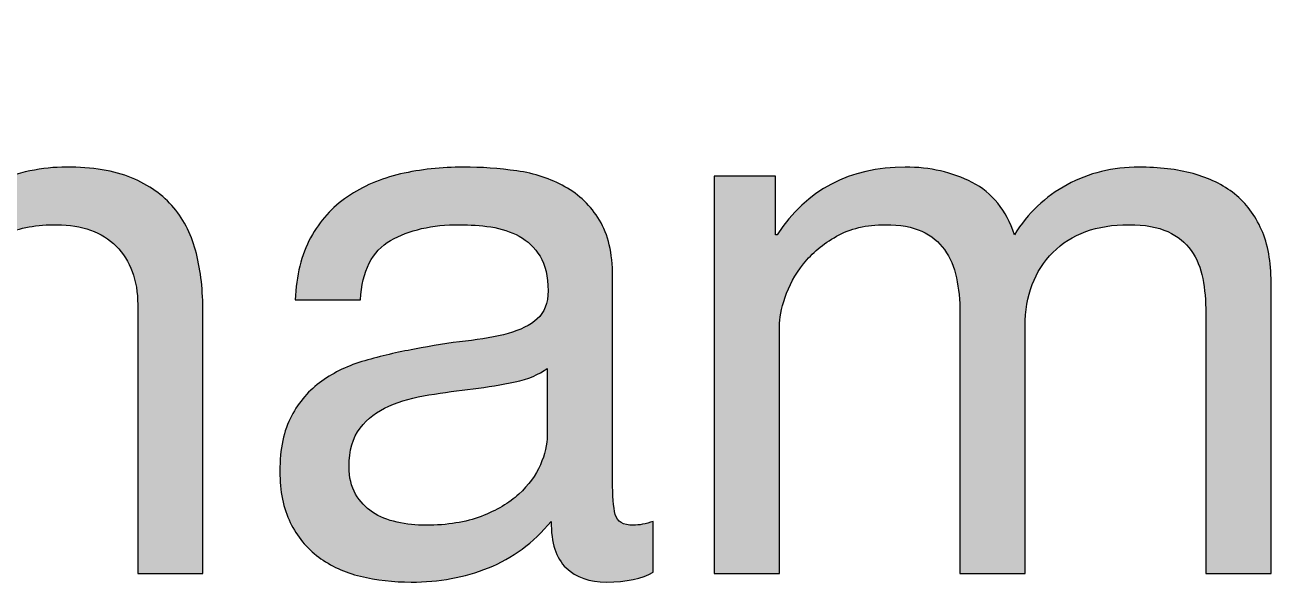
# Paper-space layout 'A2 (portrait)' of a CAD drawing. Extents: x 0 to 396, y 0 to 564.
# Drawn here: x 282.209 to 286.886, y 41.415 to 43.506 of the extents above; entities that cross this region are included whole.
import ezdxf
from ezdxf.enums import TextEntityAlignment as Align

# ---------------------------------------------------------------- set-up
doc = ezdxf.new("R2010")
doc.units = 0
doc.layers.get('0').update_dxf_attribs({"linetype": 'CONTINUOUS'})
doc.layers.get('Defpoints').update_dxf_attribs({"linetype": 'CONTINUOUS'})
doc.layers.add('JPP_Mask', color=7, linetype='CONTINUOUS')
doc.styles.add('JPP', font='arial.ttf')

# ---------------------------------------------------------------- blocks, each defined once
blk = doc.blocks.new('A2mask (portrait)')
at = {"true_color": 0x004a91}
h = blk.add_hatch(color=154, dxfattribs=at)
edge = h.paths.add_edge_path()
edge.add_spline(control_points=[(281.8879, 43.5056), (281.8879, 43.5056), (281.8879, 42.7182), (281.8879, 42.7182), (281.8879, 42.7182), (281.8935, 42.7182), (281.8935, 42.7182), (281.9127, 42.7646), (281.9399, 42.8034), (281.9744, 42.8352), (282.0088, 42.867), (282.0479, 42.8928), (282.0913, 42.913), (282.1344, 42.9332), (282.1795, 42.9482), (282.2269, 42.9578), (282.2739, 42.9674), (282.3196, 42.972), (282.3637, 42.972), (282.4618, 42.972), (282.5436, 42.9588), (282.6089, 42.9319), (282.6742, 42.9047), (282.7272, 42.8673), (282.7676, 42.8193), (282.8077, 42.7712), (282.8362, 42.7139), (282.8524, 42.6476), (282.869, 42.5813), (282.877, 42.5078), (282.877, 42.4269), (282.877, 42.4269), (282.877, 41.4465), (282.877, 41.4465), (282.877, 41.4465), (282.6321, 41.4465), (282.6321, 41.4465), (282.6321, 41.4465), (282.6321, 42.4558), (282.6321, 42.4558), (282.6321, 42.5482), (282.6049, 42.6211), (282.5512, 42.6751), (282.4972, 42.7288), (282.4233, 42.756), (282.3292, 42.756), (282.254, 42.756), (282.1891, 42.7444), (282.1344, 42.7212), (282.0797, 42.6983), (282.034, 42.6655), (281.9976, 42.6231), (281.9608, 42.581), (281.9336, 42.5313), (281.9154, 42.4747), (281.8968, 42.418), (281.8879, 42.356), (281.8879, 42.2888), (281.8879, 42.2888), (281.8879, 41.4465), (281.8879, 41.4465), (281.8879, 41.4465), (281.6427, 41.4465), (281.6427, 41.4465), (281.6427, 41.4465), (281.6427, 43.5056), (281.6427, 43.5056), (281.6427, 43.5056), (281.8879, 43.5056), (281.8879, 43.5056)], knot_values=[0, 0, 0, 0, 1, 1, 1, 2, 2, 2, 3, 3, 3, 4, 4, 4, 5, 5, 5, 6, 6, 6, 7, 7, 7, 8, 8, 8, 9, 9, 9, 10, 10, 10, 11, 11, 11, 12, 12, 12, 13, 13, 13, 14, 14, 14, 15, 15, 15, 16, 16, 16, 17, 17, 17, 18, 18, 18, 19, 19, 19, 20, 20, 20, 21, 21, 21, 22, 22, 22, 23, 23, 23, 23], degree=3, periodic=0)
h = blk.add_hatch(color=154, dxfattribs=at)
edge = h.paths.add_edge_path(flags=16)
edge.add_spline(control_points=[(284.0483, 42.1662), (283.9983, 42.1556), (283.9459, 42.1469), (283.8909, 42.14), (283.8362, 42.1334), (283.7809, 42.1257), (283.7252, 42.1171), (283.6696, 42.1085), (283.6195, 42.0943), (283.5751, 42.075), (283.5311, 42.0558), (283.4949, 42.0287), (283.4671, 41.9929), (283.4393, 41.9574), (283.4254, 41.9087), (283.4254, 41.8474), (283.4254, 41.807), (283.4333, 41.7729), (283.4499, 41.745), (283.4661, 41.7172), (283.4873, 41.6947), (283.5132, 41.6771), (283.5393, 41.6599), (283.5698, 41.6473), (283.6056, 41.6396), (283.6411, 41.632), (283.6772, 41.628), (283.7136, 41.628), (283.7945, 41.628), (283.8637, 41.6393), (283.9214, 41.6612), (283.979, 41.6834), (284.0261, 41.7112), (284.0625, 41.745), (284.099, 41.7785), (284.1262, 41.8153), (284.1434, 41.8547), (284.1606, 41.8938), (284.1692, 41.9309), (284.1692, 41.9657), (284.1692, 41.9657), (284.1692, 42.2165), (284.1692, 42.2165), (284.1384, 42.1933), (284.0983, 42.1764), (284.0483, 42.1662)], knot_values=[0, 0, 0, 0, 1, 1, 1, 2, 2, 2, 3, 3, 3, 4, 4, 4, 5, 5, 5, 6, 6, 6, 7, 7, 7, 8, 8, 8, 9, 9, 9, 10, 10, 10, 11, 11, 11, 12, 12, 12, 13, 13, 13, 14, 14, 14, 15, 15, 15, 15], degree=3, periodic=0)
edge = h.paths.add_edge_path()
edge.add_spline(control_points=[(284.3916, 41.4147), (284.328, 41.4147), (284.2776, 41.4326), (284.2401, 41.468), (284.2024, 41.5038), (284.1838, 41.5618), (284.1838, 41.6426), (284.1165, 41.5618), (284.038, 41.5038), (283.9486, 41.468), (283.8594, 41.4326), (283.7627, 41.4147), (283.659, 41.4147), (283.5917, 41.4147), (283.5281, 41.4219), (283.4684, 41.4365), (283.4088, 41.4508), (283.3564, 41.475), (283.3114, 41.5084), (283.266, 41.5422), (283.2305, 41.5853), (283.2047, 41.6383), (283.1788, 41.691), (283.1656, 41.755), (283.1656, 41.8302), (283.1656, 41.9147), (283.1802, 41.9839), (283.209, 42.0376), (283.2378, 42.0916), (283.2756, 42.1353), (283.323, 42.1688), (283.37, 42.2026), (283.4237, 42.2281), (283.4843, 42.2454), (283.545, 42.2626), (283.6069, 42.2772), (283.6706, 42.2888), (283.7378, 42.302), (283.8018, 42.3123), (283.8621, 42.3189), (283.9227, 42.3255), (283.9761, 42.3352), (284.0221, 42.3477), (284.0685, 42.3603), (284.105, 42.3786), (284.1318, 42.4024), (284.1586, 42.4266), (284.1722, 42.4617), (284.1722, 42.5078), (284.1722, 42.5615), (284.1623, 42.6049), (284.1421, 42.6377), (284.1219, 42.6701), (284.0957, 42.6953), (284.0642, 42.7126), (284.0324, 42.7298), (283.9966, 42.7414), (283.9575, 42.7474), (283.9181, 42.753), (283.879, 42.756), (283.8405, 42.756), (283.7368, 42.756), (283.6503, 42.7361), (283.5811, 42.6967), (283.5118, 42.6572), (283.4744, 42.5827), (283.4684, 42.4733), (283.4684, 42.4733), (283.2232, 42.4733), (283.2232, 42.4733), (283.2272, 42.5654), (283.2464, 42.6433), (283.2812, 42.7069), (283.3157, 42.7702), (283.3617, 42.8216), (283.4194, 42.861), (283.477, 42.9004), (283.5436, 42.9289), (283.6185, 42.9462), (283.6934, 42.9634), (283.7723, 42.972), (283.8551, 42.972), (283.9224, 42.972), (283.989, 42.9674), (284.0556, 42.9578), (284.1219, 42.9482), (284.1818, 42.9283), (284.2358, 42.8984), (284.2895, 42.8686), (284.3326, 42.8269), (284.3654, 42.7732), (284.3982, 42.7192), (284.4144, 42.6493), (284.4144, 42.5625), (284.4144, 42.5625), (284.4144, 41.7954), (284.4144, 41.7954), (284.4144, 41.7377), (284.4177, 41.6953), (284.4247, 41.6685), (284.4313, 41.6416), (284.4539, 41.628), (284.4923, 41.628), (284.5135, 41.628), (284.5384, 41.633), (284.5672, 41.6426), (284.5672, 41.6426), (284.5672, 41.4521), (284.5672, 41.4521), (284.5251, 41.4273), (284.4665, 41.4147), (284.3916, 41.4147)], knot_values=[0, 0, 0, 0, 1, 1, 1, 2, 2, 2, 3, 3, 3, 4, 4, 4, 5, 5, 5, 6, 6, 6, 7, 7, 7, 8, 8, 8, 9, 9, 9, 10, 10, 10, 11, 11, 11, 12, 12, 12, 13, 13, 13, 14, 14, 14, 15, 15, 15, 16, 16, 16, 17, 17, 17, 18, 18, 18, 19, 19, 19, 20, 20, 20, 21, 21, 21, 22, 22, 22, 23, 23, 23, 24, 24, 24, 25, 25, 25, 26, 26, 26, 27, 27, 27, 28, 28, 28, 29, 29, 29, 30, 30, 30, 31, 31, 31, 32, 32, 32, 33, 33, 33, 34, 34, 34, 35, 35, 35, 36, 36, 36, 37, 37, 37, 37], degree=3, periodic=0)
h = blk.add_hatch(color=154, dxfattribs=at)
edge = h.paths.add_edge_path()
edge.add_spline(control_points=[(285.0619, 42.4833), (285.0765, 42.5267), (285.0993, 42.5684), (285.1311, 42.6088), (285.163, 42.6493), (285.2044, 42.6837), (285.2551, 42.7126)], knot_values=[28, 28, 28, 28, 29, 29, 29, 30, 30, 30, 30], degree=3, periodic=0)
edge.add_spline(control_points=[(285.2551, 42.7126), (285.3061, 42.7414), (285.3671, 42.756), (285.4383, 42.756)], knot_values=[27, 27, 27, 27, 28, 28, 28, 28], degree=3, periodic=0)
edge.add_spline(control_points=[(285.4383, 42.756), (285.494, 42.756), (285.5397, 42.7477), (285.5752, 42.7314)], knot_values=[26, 26, 26, 26, 27, 27, 27, 27], degree=3, periodic=0)
edge.add_spline(control_points=[(285.5752, 42.7314), (285.6109, 42.7149), (285.6391, 42.692), (285.6603, 42.6622), (285.6815, 42.6324), (285.6964, 42.5973), (285.705, 42.5568), (285.7137, 42.5164), (285.718, 42.4723), (285.718, 42.4243)], knot_values=[23, 23, 23, 23, 24, 24, 24, 25, 25, 25, 26, 26, 26, 26], degree=3, periodic=0)
edge.add_spline(control_points=[(285.718, 42.4243), (285.718, 42.4243), (285.718, 41.4465), (285.718, 41.4465), (285.718, 41.4465), (285.7793, 41.4465), (285.8406, 41.4465)], knot_values=[21.5, 21.5, 21.5, 21.5, 22.5, 22.5, 22.5, 23, 23, 23, 23], degree=3, periodic=0)
edge.add_spline(control_points=[(285.8406, 41.4465), (285.9019, 41.4465), (285.9632, 41.4465), (285.9632, 41.4465), (285.9632, 41.4465), (285.9632, 41.6787), (285.9632, 41.9109)], knot_values=[20.5, 20.5, 20.5, 20.5, 21, 21, 21, 21.5, 21.5, 21.5, 21.5], degree=3, periodic=0)
edge.add_spline(control_points=[(285.9632, 41.9109), (285.9632, 42.1431), (285.9632, 42.3752), (285.9632, 42.3752), (285.9632, 42.4906), (285.998, 42.5827), (286.0672, 42.6519)], knot_values=[19, 19, 19, 19, 19.5, 19.5, 19.5, 20.5, 20.5, 20.5, 20.5], degree=3, periodic=0)
edge.add_spline(control_points=[(286.0672, 42.6519), (286.1361, 42.7212), (286.2316, 42.756), (286.3525, 42.756)], knot_values=[18, 18, 18, 18, 19, 19, 19, 19], degree=3, periodic=0)
edge.add_spline(control_points=[(286.3525, 42.756), (286.4121, 42.756), (286.4609, 42.7474), (286.4983, 42.7298)], knot_values=[17, 17, 17, 17, 18, 18, 18, 18], degree=3, periodic=0)
edge.add_spline(control_points=[(286.4983, 42.7298), (286.5357, 42.7126), (286.5649, 42.689), (286.5861, 42.6592), (286.6073, 42.6294), (286.6219, 42.5943), (286.6295, 42.5538), (286.6371, 42.5134), (286.6411, 42.4703), (286.6411, 42.4243)], knot_values=[14, 14, 14, 14, 15, 15, 15, 16, 16, 16, 17, 17, 17, 17], degree=3, periodic=0)
edge.add_spline(control_points=[(286.6411, 42.4243), (286.6411, 42.4243), (286.6411, 41.4465), (286.6411, 41.4465), (286.6411, 41.4465), (286.7023, 41.4465), (286.7635, 41.4465)], knot_values=[12.5, 12.5, 12.5, 12.5, 13.5, 13.5, 13.5, 14, 14, 14, 14], degree=3, periodic=0)
edge.add_spline(control_points=[(286.7635, 41.4465), (286.8248, 41.4465), (286.886, 41.4465), (286.886, 41.4465), (286.886, 41.4465), (286.886, 41.7198), (286.886, 41.993)], knot_values=[11.5, 11.5, 11.5, 11.5, 12, 12, 12, 12.5, 12.5, 12.5, 12.5], degree=3, periodic=0)
edge.add_spline(control_points=[(286.886, 41.993), (286.886, 42.2663), (286.886, 42.5396), (286.886, 42.5396), (286.886, 42.6165), (286.8741, 42.6824), (286.8502, 42.7371)], knot_values=[10, 10, 10, 10, 10.5, 10.5, 10.5, 11.5, 11.5, 11.5, 11.5], degree=3, periodic=0)
edge.add_spline(control_points=[(286.8502, 42.7371), (286.826, 42.7918), (286.7925, 42.8365), (286.7491, 42.8713)], knot_values=[9, 9, 9, 9, 10, 10, 10, 10], degree=3, periodic=0)
edge.add_spline(control_points=[(286.7491, 42.8713), (286.7057, 42.9057), (286.654, 42.9313), (286.5934, 42.9475)], knot_values=[8, 8, 8, 8, 9, 9, 9, 9], degree=3, periodic=0)
edge.add_spline(control_points=[(286.5934, 42.9475), (286.5328, 42.9641), (286.4652, 42.972), (286.3899, 42.972)], knot_values=[7, 7, 7, 7, 8, 8, 8, 8], degree=3, periodic=0)
edge.add_spline(control_points=[(286.3899, 42.972), (286.2919, 42.972), (286.2021, 42.9501), (286.1206, 42.9057)], knot_values=[6, 6, 6, 6, 7, 7, 7, 7], degree=3, periodic=0)
edge.add_spline(control_points=[(286.1206, 42.9057), (286.0387, 42.8617), (285.9728, 42.799), (285.9227, 42.7182)], knot_values=[5, 5, 5, 5, 6, 6, 6, 6], degree=3, periodic=0)
edge.add_spline(control_points=[(285.9227, 42.7182), (285.8919, 42.8106), (285.8392, 42.8759), (285.7644, 42.9144)], knot_values=[4, 4, 4, 4, 5, 5, 5, 5], degree=3, periodic=0)
edge.add_spline(control_points=[(285.7644, 42.9144), (285.6891, 42.9528), (285.6056, 42.972), (285.5132, 42.972)], knot_values=[3, 3, 3, 3, 4, 4, 4, 4], degree=3, periodic=0)
edge.add_spline(control_points=[(285.5132, 42.972), (285.3038, 42.972), (285.1431, 42.8875), (285.0317, 42.7182)], knot_values=[2, 2, 2, 2, 3, 3, 3, 3], degree=3, periodic=0)
edge.add_spline(control_points=[(285.0258, 42.7182), (285.0258, 42.7182), (285.0258, 42.773), (285.0258, 42.8279)], knot_values=[0.5, 0.5, 0.5, 0.5, 1, 1, 1, 1], degree=3, periodic=0)
edge.add_spline(control_points=[(285.0258, 42.8279), (285.0258, 42.8827), (285.0258, 42.9375), (285.0258, 42.9375), (285.0258, 42.9375), (285.0114, 42.9375), (284.9897, 42.9375)], knot_values=[34.749965, 34.749965, 34.749965, 34.749965, 35.249965, 35.249965, 35.249965, 35.5, 35.5, 35.5, 35.5], degree=3, periodic=0)
edge.add_spline(control_points=[(284.9897, 42.9375), (284.9681, 42.9375), (284.9393, 42.9375), (284.9105, 42.9375)], knot_values=[34.49997, 34.49997, 34.49997, 34.49997, 34.749965, 34.749965, 34.749965, 34.749965], degree=3, periodic=0)
edge.add_spline(control_points=[(284.9105, 42.9375), (284.896, 42.9375), (284.8816, 42.9375), (284.8681, 42.9375)], knot_values=[34.374972, 34.374972, 34.374972, 34.374972, 34.49997, 34.49997, 34.49997, 34.49997], degree=3, periodic=0)
edge.add_spline(control_points=[(284.8681, 42.9375), (284.8546, 42.9375), (284.842, 42.9375), (284.8312, 42.9375)], knot_values=[34.249975, 34.249975, 34.249975, 34.249975, 34.374973, 34.374973, 34.374973, 34.374973], degree=3, periodic=0)
edge.add_spline(control_points=[(284.8312, 42.9375), (284.8258, 42.9375), (284.8208, 42.9375), (284.8164, 42.9375)], knot_values=[34.187476, 34.187476, 34.187476, 34.187476, 34.249975, 34.249975, 34.249975, 34.249975], degree=3, periodic=0)
edge.add_spline(control_points=[(284.8164, 42.9375), (284.812, 42.9375), (284.8082, 42.9375), (284.8051, 42.9375)], knot_values=[34.124977, 34.124977, 34.124977, 34.124977, 34.187476, 34.187476, 34.187476, 34.187476], degree=3, periodic=0)
edge.add_spline(control_points=[(284.7952, 42.9375), (284.7952, 42.9375), (284.7952, 42.9375), (284.7952, 42.9375), (284.7952, 42.9375), (284.7952, 42.9375), (284.7952, 42.9375)], knot_values=[33.99998, 33.99998, 33.99998, 33.99998, 34.001425, 34.001425, 34.001425, 34.001445, 34.001445, 34.001445, 34.001445], degree=3, periodic=0)
edge.add_spline(control_points=[(284.7952, 42.9375), (284.7952, 42.9375), (284.7952, 42.5647), (284.7952, 42.192)], knot_values=[33.49999, 33.49999, 33.49999, 33.49999, 33.99998, 33.99998, 33.99998, 33.99998], degree=3, periodic=0)
edge.add_spline(control_points=[(284.7952, 42.192), (284.7952, 41.8192), (284.7952, 41.4465), (284.7952, 41.4465), (284.7952, 41.4465), (284.7952, 41.4465), (284.7952, 41.4465)], knot_values=[32.999023, 32.999023, 32.999023, 32.999023, 33.499013, 33.499013, 33.499013, 33.49999, 33.49999, 33.49999, 33.49999], degree=3, periodic=0)
edge.add_spline(control_points=[(284.8012, 41.4465), (284.8025, 41.4465), (284.804, 41.4465), (284.8057, 41.4465)], knot_values=[32.875002, 32.875002, 32.875002, 32.875002, 32.906252, 32.906252, 32.906252, 32.906252], degree=3, periodic=0)
edge.add_spline(control_points=[(284.8057, 41.4465), (284.809, 41.4465), (284.8131, 41.4465), (284.8178, 41.4465)], knot_values=[32.812504, 32.812504, 32.812504, 32.812504, 32.875002, 32.875002, 32.875002, 32.875002], degree=3, periodic=0)
edge.add_spline(control_points=[(284.8178, 41.4465), (284.8225, 41.4465), (284.8277, 41.4465), (284.8335, 41.4465)], knot_values=[32.750005, 32.750005, 32.750005, 32.750005, 32.812504, 32.812504, 32.812504, 32.812504], degree=3, periodic=0)
edge.add_spline(control_points=[(284.8335, 41.4465), (284.845, 41.4465), (284.8584, 41.4465), (284.8727, 41.4465)], knot_values=[32.625008, 32.625008, 32.625008, 32.625008, 32.750005, 32.750005, 32.750005, 32.750005], degree=3, periodic=0)
edge.add_spline(control_points=[(284.8727, 41.4465), (284.8871, 41.4465), (284.9024, 41.4465), (284.9178, 41.4465)], knot_values=[32.50001, 32.50001, 32.50001, 32.50001, 32.625008, 32.625008, 32.625008, 32.625008], degree=3, periodic=0)
edge.add_spline(control_points=[(284.9178, 41.4465), (284.9484, 41.4465), (284.9791, 41.4465), (285.002, 41.4465)], knot_values=[32.250015, 32.250015, 32.250015, 32.250015, 32.50001, 32.50001, 32.50001, 32.50001], degree=3, periodic=0)
edge.add_spline(control_points=[(285.002, 41.4465), (285.025, 41.4465), (285.0404, 41.4465), (285.0404, 41.4465), (285.0404, 41.4465), (285.0404, 41.4465), (285.0404, 41.4465)], knot_values=[31.999532, 31.999532, 31.999532, 31.999532, 32.249547, 32.249547, 32.249547, 32.250015, 32.250015, 32.250015, 32.250015], degree=3, periodic=0)
edge.add_spline(control_points=[(285.0404, 41.4465), (285.0404, 41.4465), (285.0404, 41.4465), (285.0404, 41.4465)], knot_values=[31.999288, 31.999288, 31.999288, 31.999288, 31.999532, 31.999532, 31.999532, 31.999532], degree=3, periodic=0)
edge.add_spline(control_points=[(285.0404, 41.4524), (285.0404, 41.4537), (285.0404, 41.4552), (285.0404, 41.4569)], knot_values=[31.937521, 31.937521, 31.937521, 31.937521, 31.953146, 31.953146, 31.953146, 31.953146], degree=3, periodic=0)
edge.add_spline(control_points=[(285.0404, 41.4569), (285.0404, 41.4603), (285.0404, 41.4645), (285.0404, 41.4694)], knot_values=[31.906272, 31.906272, 31.906272, 31.906272, 31.937521, 31.937521, 31.937521, 31.937521], degree=3, periodic=0)
edge.add_spline(control_points=[(285.0404, 41.4694), (285.0404, 41.4743), (285.0404, 41.48), (285.0404, 41.4864)], knot_values=[31.875022, 31.875022, 31.875022, 31.875022, 31.906272, 31.906272, 31.906272, 31.906272], degree=3, periodic=0)
edge.add_spline(control_points=[(285.0404, 41.4864), (285.0404, 41.4991), (285.0404, 41.5145), (285.0404, 41.5322)], knot_values=[31.812524, 31.812524, 31.812524, 31.812524, 31.875022, 31.875022, 31.875022, 31.875022], degree=3, periodic=0)
edge.add_spline(control_points=[(285.0404, 41.5322), (285.0404, 41.5498), (285.0404, 41.5698), (285.0404, 41.5916)], knot_values=[31.750025, 31.750025, 31.750025, 31.750025, 31.812524, 31.812524, 31.812524, 31.812524], degree=3, periodic=0)
edge.add_spline(control_points=[(285.0404, 41.5916), (285.0404, 41.6351), (285.0404, 41.6859), (285.0404, 41.7403)], knot_values=[31.625028, 31.625028, 31.625028, 31.625028, 31.750025, 31.750025, 31.750025, 31.750025], degree=3, periodic=0)
edge.add_spline(control_points=[(285.0404, 41.7403), (285.0404, 41.7947), (285.0404, 41.8528), (285.0404, 41.9108)], knot_values=[31.50003, 31.50003, 31.50003, 31.50003, 31.625028, 31.625028, 31.625028, 31.625028], degree=3, periodic=0)
edge.add_spline(control_points=[(285.0404, 41.9108), (285.0404, 42.0269), (285.0404, 42.143), (285.0404, 42.2301)], knot_values=[31.250035, 31.250035, 31.250035, 31.250035, 31.50003, 31.50003, 31.50003, 31.50003], degree=3, periodic=0)
edge.add_spline(control_points=[(285.0404, 42.2301), (285.0404, 42.3172), (285.0404, 42.3752), (285.0404, 42.3752), (285.0404, 42.4041), (285.0476, 42.4402), (285.0619, 42.4833)], knot_values=[30, 30, 30, 30, 30.250035, 30.250035, 30.250035, 31.250035, 31.250035, 31.250035, 31.250035], degree=3, periodic=0)
at = {"layer": 'Defpoints', "color": 154, "true_color": 0x004a91}
for points, knots in [([(281.8879, 43.5056), (281.8879, 43.5056), (281.8879, 42.7182), (281.8879, 42.7182), (281.8879, 42.7182), (281.8935, 42.7182), (281.8935, 42.7182), (281.9127, 42.7646), (281.9399, 42.8034), (281.9744, 42.8352), (282.0088, 42.867), (282.0479, 42.8928), (282.0913, 42.913), (282.1344, 42.9332), (282.1795, 42.9482), (282.2269, 42.9578), (282.2739, 42.9674), (282.3196, 42.972), (282.3637, 42.972), (282.4618, 42.972), (282.5436, 42.9588), (282.6089, 42.9319), (282.6742, 42.9047), (282.7272, 42.8673), (282.7676, 42.8193), (282.8077, 42.7712), (282.8362, 42.7139), (282.8524, 42.6476), (282.869, 42.5813), (282.877, 42.5078), (282.877, 42.4269), (282.877, 42.4269), (282.877, 41.4465), (282.877, 41.4465), (282.877, 41.4465), (282.6321, 41.4465), (282.6321, 41.4465), (282.6321, 41.4465), (282.6321, 42.4558), (282.6321, 42.4558), (282.6321, 42.5482), (282.6049, 42.6211), (282.5512, 42.6751), (282.4972, 42.7288), (282.4233, 42.756), (282.3292, 42.756), (282.254, 42.756), (282.1891, 42.7444), (282.1344, 42.7212), (282.0797, 42.6983), (282.034, 42.6655), (281.9976, 42.6231), (281.9608, 42.581), (281.9336, 42.5313), (281.9154, 42.4747), (281.8968, 42.418), (281.8879, 42.356), (281.8879, 42.2888), (281.8879, 42.2888), (281.8879, 41.4465), (281.8879, 41.4465), (281.8879, 41.4465), (281.6427, 41.4465), (281.6427, 41.4465), (281.6427, 41.4465), (281.6427, 43.5056), (281.6427, 43.5056), (281.6427, 43.5056), (281.8879, 43.5056), (281.8879, 43.5056)], [0, 0, 0, 0, 1, 1, 1, 2, 2, 2, 3, 3, 3, 4, 4, 4, 5, 5, 5, 6, 6, 6, 7, 7, 7, 8, 8, 8, 9, 9, 9, 10, 10, 10, 11, 11, 11, 12, 12, 12, 13, 13, 13, 14, 14, 14, 15, 15, 15, 16, 16, 16, 17, 17, 17, 18, 18, 18, 19, 19, 19, 20, 20, 20, 21, 21, 21, 22, 22, 22, 23, 23, 23, 23]), ([(284.3916, 41.4147), (284.328, 41.4147), (284.2776, 41.4326), (284.2401, 41.468), (284.2024, 41.5038), (284.1838, 41.5618), (284.1838, 41.6426), (284.1165, 41.5618), (284.038, 41.5038), (283.9486, 41.468), (283.8594, 41.4326), (283.7627, 41.4147), (283.659, 41.4147), (283.5917, 41.4147), (283.5281, 41.4219), (283.4684, 41.4365), (283.4088, 41.4508), (283.3564, 41.475), (283.3114, 41.5084), (283.266, 41.5422), (283.2305, 41.5853), (283.2047, 41.6383), (283.1788, 41.691), (283.1656, 41.755), (283.1656, 41.8302), (283.1656, 41.9147), (283.1802, 41.9839), (283.209, 42.0376), (283.2378, 42.0916), (283.2756, 42.1353), (283.323, 42.1688), (283.37, 42.2026), (283.4237, 42.2281), (283.4843, 42.2454), (283.545, 42.2626), (283.6069, 42.2772), (283.6706, 42.2888), (283.7378, 42.302), (283.8018, 42.3123), (283.8621, 42.3189), (283.9227, 42.3255), (283.9761, 42.3352), (284.0221, 42.3477), (284.0685, 42.3603), (284.105, 42.3786), (284.1318, 42.4024), (284.1586, 42.4266), (284.1722, 42.4617), (284.1722, 42.5078), (284.1722, 42.5615), (284.1623, 42.6049), (284.1421, 42.6377), (284.1219, 42.6701), (284.0957, 42.6953), (284.0642, 42.7126), (284.0324, 42.7298), (283.9966, 42.7414), (283.9575, 42.7474), (283.9181, 42.753), (283.879, 42.756), (283.8405, 42.756), (283.7368, 42.756), (283.6503, 42.7361), (283.5811, 42.6967), (283.5118, 42.6572), (283.4744, 42.5827), (283.4684, 42.4733), (283.4684, 42.4733), (283.2232, 42.4733), (283.2232, 42.4733), (283.2272, 42.5654), (283.2464, 42.6433), (283.2812, 42.7069), (283.3157, 42.7702), (283.3617, 42.8216), (283.4194, 42.861), (283.477, 42.9004), (283.5436, 42.9289), (283.6185, 42.9462), (283.6934, 42.9634), (283.7723, 42.972), (283.8551, 42.972), (283.9224, 42.972), (283.989, 42.9674), (284.0556, 42.9578), (284.1219, 42.9482), (284.1818, 42.9283), (284.2358, 42.8984), (284.2895, 42.8686), (284.3326, 42.8269), (284.3654, 42.7732), (284.3982, 42.7192), (284.4144, 42.6493), (284.4144, 42.5625), (284.4144, 42.5625), (284.4144, 41.7954), (284.4144, 41.7954), (284.4144, 41.7377), (284.4177, 41.6953), (284.4247, 41.6685), (284.4313, 41.6416), (284.4539, 41.628), (284.4923, 41.628), (284.5135, 41.628), (284.5384, 41.633), (284.5672, 41.6426), (284.5672, 41.6426), (284.5672, 41.4521), (284.5672, 41.4521), (284.5251, 41.4273), (284.4665, 41.4147), (284.3916, 41.4147)], [0, 0, 0, 0, 1, 1, 1, 2, 2, 2, 3, 3, 3, 4, 4, 4, 5, 5, 5, 6, 6, 6, 7, 7, 7, 8, 8, 8, 9, 9, 9, 10, 10, 10, 11, 11, 11, 12, 12, 12, 13, 13, 13, 14, 14, 14, 15, 15, 15, 16, 16, 16, 17, 17, 17, 18, 18, 18, 19, 19, 19, 20, 20, 20, 21, 21, 21, 22, 22, 22, 23, 23, 23, 24, 24, 24, 25, 25, 25, 26, 26, 26, 27, 27, 27, 28, 28, 28, 29, 29, 29, 30, 30, 30, 31, 31, 31, 32, 32, 32, 33, 33, 33, 34, 34, 34, 35, 35, 35, 36, 36, 36, 37, 37, 37, 37]), ([(285.0258, 42.9375), (285.0258, 42.9375), (285.0258, 42.7182), (285.0258, 42.7182), (285.0258, 42.7182), (285.0317, 42.7182), (285.0317, 42.7182), (285.1431, 42.8875), (285.3038, 42.972), (285.5132, 42.972), (285.6056, 42.972), (285.6891, 42.9528), (285.7644, 42.9144), (285.8392, 42.8759), (285.8919, 42.8106), (285.9227, 42.7182), (285.9728, 42.799), (286.0387, 42.8617), (286.1206, 42.9057), (286.2021, 42.9501), (286.2919, 42.972), (286.3899, 42.972), (286.4652, 42.972), (286.5328, 42.9641), (286.5934, 42.9475), (286.654, 42.9313), (286.7057, 42.9057), (286.7491, 42.8713), (286.7925, 42.8365), (286.826, 42.7918), (286.8502, 42.7371), (286.8741, 42.6824), (286.886, 42.6165), (286.886, 42.5396), (286.886, 42.5396), (286.886, 41.4465), (286.886, 41.4465), (286.886, 41.4465), (286.6411, 41.4465), (286.6411, 41.4465), (286.6411, 41.4465), (286.6411, 42.4243), (286.6411, 42.4243), (286.6411, 42.4703), (286.6371, 42.5134), (286.6295, 42.5538), (286.6219, 42.5943), (286.6073, 42.6294), (286.5861, 42.6592), (286.5649, 42.689), (286.5357, 42.7126), (286.4983, 42.7298), (286.4609, 42.7474), (286.4121, 42.756), (286.3525, 42.756), (286.2316, 42.756), (286.1361, 42.7212), (286.0672, 42.6519), (285.998, 42.5827), (285.9632, 42.4906), (285.9632, 42.3752), (285.9632, 42.3752), (285.9632, 41.4465), (285.9632, 41.4465), (285.9632, 41.4465), (285.718, 41.4465), (285.718, 41.4465), (285.718, 41.4465), (285.718, 42.4243), (285.718, 42.4243), (285.718, 42.4723), (285.7137, 42.5164), (285.705, 42.5568), (285.6964, 42.5973), (285.6815, 42.6324), (285.6603, 42.6622), (285.6391, 42.692), (285.6109, 42.7149), (285.5752, 42.7314), (285.5397, 42.7477), (285.494, 42.756), (285.4383, 42.756), (285.3671, 42.756), (285.3061, 42.7414), (285.2551, 42.7126), (285.2044, 42.6837), (285.163, 42.6493), (285.1311, 42.6088), (285.0993, 42.5684), (285.0765, 42.5267), (285.0619, 42.4833), (285.0476, 42.4402), (285.0404, 42.4041), (285.0404, 42.3752), (285.0404, 42.3752), (285.0404, 41.4465), (285.0404, 41.4465), (285.0404, 41.4465), (284.7952, 41.4465), (284.7952, 41.4465), (284.7952, 41.4465), (284.7952, 42.9375), (284.7952, 42.9375), (284.7952, 42.9375), (285.0258, 42.9375), (285.0258, 42.9375)], [0, 0, 0, 0, 1, 1, 1, 2, 2, 2, 3, 3, 3, 4, 4, 4, 5, 5, 5, 6, 6, 6, 7, 7, 7, 8, 8, 8, 9, 9, 9, 10, 10, 10, 11, 11, 11, 12, 12, 12, 13, 13, 13, 14, 14, 14, 15, 15, 15, 16, 16, 16, 17, 17, 17, 18, 18, 18, 19, 19, 19, 20, 20, 20, 21, 21, 21, 22, 22, 22, 23, 23, 23, 24, 24, 24, 25, 25, 25, 26, 26, 26, 27, 27, 27, 28, 28, 28, 29, 29, 29, 30, 30, 30, 31, 31, 31, 32, 32, 32, 33, 33, 33, 34, 34, 34, 35, 35, 35, 35]), ([(284.0483, 42.1662), (283.9983, 42.1556), (283.9459, 42.1469), (283.8909, 42.14), (283.8362, 42.1334), (283.7809, 42.1257), (283.7252, 42.1171), (283.6696, 42.1085), (283.6195, 42.0943), (283.5751, 42.075), (283.5311, 42.0558), (283.4949, 42.0287), (283.4671, 41.9929), (283.4393, 41.9574), (283.4254, 41.9087), (283.4254, 41.8474), (283.4254, 41.807), (283.4333, 41.7729), (283.4499, 41.745), (283.4661, 41.7172), (283.4873, 41.6947), (283.5132, 41.6771), (283.5393, 41.6599), (283.5698, 41.6473), (283.6056, 41.6396), (283.6411, 41.632), (283.6772, 41.628), (283.7136, 41.628), (283.7945, 41.628), (283.8637, 41.6393), (283.9214, 41.6612), (283.979, 41.6834), (284.0261, 41.7112), (284.0625, 41.745), (284.099, 41.7785), (284.1262, 41.8153), (284.1434, 41.8547), (284.1606, 41.8938), (284.1692, 41.9309), (284.1692, 41.9657), (284.1692, 41.9657), (284.1692, 42.2165), (284.1692, 42.2165), (284.1384, 42.1933), (284.0983, 42.1764), (284.0483, 42.1662)], [0, 0, 0, 0, 1, 1, 1, 2, 2, 2, 3, 3, 3, 4, 4, 4, 5, 5, 5, 6, 6, 6, 7, 7, 7, 8, 8, 8, 9, 9, 9, 10, 10, 10, 11, 11, 11, 12, 12, 12, 13, 13, 13, 14, 14, 14, 15, 15, 15, 15])]:
    blk.add_open_spline(points, degree=3, knots=knots, dxfattribs=at)
at = {"color": 7, "style": 'JPP'}
for tag, p in [('Client', (348.6, 80.5)), ('Project1', (348.6, 63)), ('Project2', (348.6, 57.75)), ('Project3', (348.6, 52.5)), ('Title1', (348.6, 40.25)), ('Title2', (348.6, 35)), ('Title3', (348.6, 29.75)), ('Status', (273, 5.25))]:
    blk.add_attdef(tag, text='', height=2.5, dxfattribs=at).set_placement(p, align=Align.MIDDLE_LEFT)
at = {"color": 2, "style": 'JPP'}
for tag, p in [('Scale', (292.25, 17.5)), ('Checked', (355.25, 17.5)), ('Drawn', (323.75, 17.5)), ('Date', (386.75, 17.5))]:
    blk.add_attdef(tag, text='', height=1.4, dxfattribs=at).set_placement(p, align=Align.MIDDLE_CENTER)
at = {"color": 6, "style": 'JPP'}
for tag, p in [('Ref', (336, 5.25)), ('DrgNo.', (365.4, 5.25))]:
    blk.add_attdef(tag, text='', height=2.8, dxfattribs=at).set_placement(p, align=Align.MIDDLE_LEFT)
blk.add_attdef('Rev', text='', height=2.8, dxfattribs=at).set_placement((389.3923, 5.25), align=Align.MIDDLE_CENTER)

psp = doc.layouts.new('A2 (portrait)')

# ---------------------------------------------------------------- block references
at = {"layer": 'JPP_Mask'}
psp.add_blockref('A2mask (portrait)', (0, 0), dxfattribs=at)

doc.saveas('drawing.dxf')
